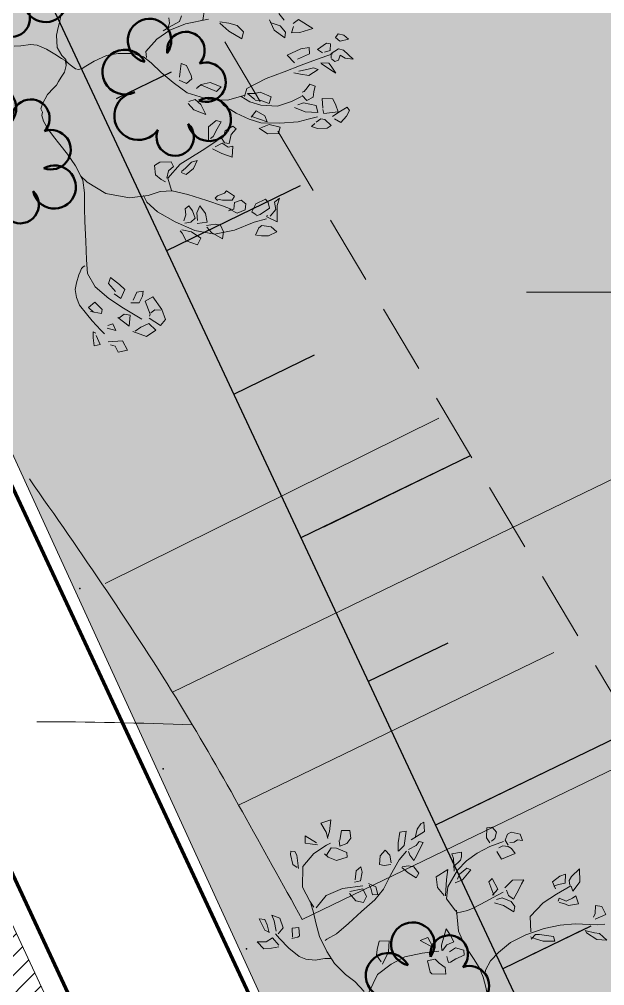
# Model space of a CAD drawing. Header units: millimetres. Extents: x 5637 to 6048, y 3385 to 3927.
# Drawn here: x 5860.21 to 5865.58, y 3579.88 to 3588.76 of the extents above; entities that cross this region are included whole.
import ezdxf

# ---------------------------------------------------------------- set-up
doc = ezdxf.new("R2010")
doc.units = ezdxf.units.MM
doc.linetypes.add('HIDDEN', pattern=[9.525, 6.35, -3.175])
doc.layers.add('Contour Lines', color=253, linetype='Continuous')
doc.layers.add('net', color=250, linetype='Continuous')
for name, color, linetype, lineweight in [('ground 1', 7, 'Continuous', 30), ('hatch', 253, 'Continuous', 13), ('project gr', 250, 'Continuous', 30), ('trees new', 7, 'Continuous', 20), ('wall', 7, 'Continuous', 80)]:
    doc.layers.add(name, color=color, linetype=linetype, lineweight=lineweight)
doc.layers.add('plants1', color=7, linetype='Continuous', true_color=0x89ee5d)
pattern_1 = [(45, (2816.3681, -1263.7476), (-0.265165043, 0.265165043), []), (135, (2816.3681, -1263.7476), (-0.79549513, 0.265165043), [0.9375, -0.5625])]

# ---------------------------------------------------------------- blocks, each defined once
blk = doc.blocks.new('net')
at = {"layer": 'ground 1', "color": 3, "lineweight": 15}
for p, q in [((0, 3), (0, -3)), ((0, 0), (-3, 0)), ((0, 0), (3, 0))]:
    blk.add_line(p, q, dxfattribs=at)
blk = doc.blocks.new('F1')
at = {"color": 92, "linetype": 'Continuous'}
for p, q in [((1.0816, 0.0562), (1.0771, 0.0451)), ((1.0966, 0.0606), (1.0816, 0.0562)), ((1.0899, 0.048), (1.0966, 0.0606)), ((1.0908, 0.0362), (1.0899, 0.048)), ((1.0771, 0.0451), (1.0736, 0.0333)), ((1.0758, 0.0326), (1.0908, 0.0362)), ((1.1134, 0.0339), (1.1003, 0.0372)), ((1.1016, 0.0366), (1.1071, 0.0411)), ((1.1071, 0.0411), (1.1274, 0.0409)), ((1.1228, 0.0333), (1.1134, 0.0339)), ((1.1274, 0.0409), (1.1228, 0.0333)), ((1.0923, 0.025), (1.0969, 0.0134)), ((1.1136, 0.021), (1.0976, 0.026)), ((1.1234, 0.02), (1.1136, 0.021)), ((1.1136, 0.0111), (1.1234, 0.02)), ((0.2958, -0.0077), (0.2984, 0.0018)), ((0.2984, 0.0018), (0.3104, -0.003)), ((1.0756, 0.009), (1.0733, -0.0005)), ((1.0901, 0.0012), (1.0771, 0.0072)), ((1.0861, -0.0088), (1.0901, 0.0012)), ((1.0969, 0.0134), (1.1136, 0.0111)), ((0.3118, -0.0088), (0.2958, -0.0077)), ((0.3104, -0.003), (0.3188, -0.0071)), ((0.3188, -0.0071), (0.3148, -0.0102)), ((1.0733, -0.0005), (1.0739, -0.0036)), ((1.0739, -0.0036), (1.0861, -0.0088)), ((0.2678, -0.0425), (0.2719, -0.0276)), ((0.2719, -0.0276), (0.2826, -0.0278)), ((0.2826, -0.0278), (0.2878, -0.0224)), ((0.2936, -0.0212), (0.2844, -0.0421)), ((0.3138, -0.0299), (0.3043, -0.0404)), ((0.3498, -0.0187), (0.3388, -0.0326)), ((0.3568, -0.0187), (0.3463, -0.0224)), ((0.3595, -0.0313), (0.3568, -0.0187)), ((0.2844, -0.0421), (0.2678, -0.0425)), ((0.3043, -0.0404), (0.3156, -0.0409)), ((0.3156, -0.0409), (0.3171, -0.0326)), ((0.3388, -0.0326), (0.344, -0.0365)), ((0.344, -0.0365), (0.3595, -0.0313)), ((1.0482, -0.0369), (1.0488, -0.0402)), ((0.3211, -0.0529), (0.3004, -0.0626)), ((0.321, -0.0645), (0.3191, -0.0539)), ((0.9423, -0.0601), (0.9618, -0.0856)), ((1.17, -0.052), (1.1898, -0.0597)), ((1.1796, -0.0467), (1.1721, -0.0508)), ((1.1956, -0.051), (1.1796, -0.0467)), ((1.1898, -0.0597), (1.1968, -0.0593)), ((1.2, -0.0541), (1.1956, -0.051)), ((1.1968, -0.0593), (1.2, -0.0541)), ((0.2904, -0.0636), (0.2731, -0.0792)), ((0.2903, -0.0781), (0.2891, -0.0672)), ((0.3004, -0.0626), (0.3151, -0.0721)), ((0.3151, -0.0721), (0.321, -0.0645)), ((0.357, -0.0651), (0.3455, -0.0711)), ((0.3455, -0.0711), (0.3551, -0.0835)), ((0.3758, -0.0649), (0.3596, -0.069)), ((0.3663, -0.0796), (0.3828, -0.0721)), ((0.3828, -0.0721), (0.3758, -0.0649)), ((0.2731, -0.0792), (0.2748, -0.0972)), ((0.2748, -0.0972), (0.2898, -0.0924)), ((0.2898, -0.0924), (0.2903, -0.0781)), ((0.3321, -0.0823), (0.326, -0.0939)), ((0.3425, -0.0984), (0.334, -0.0872)), ((0.3551, -0.0835), (0.3663, -0.0796)), ((0.9618, -0.0856), (0.9662, -0.1123)), ((1.189, -0.0963), (1.1961, -0.087)), ((1.211, -0.0856), (1.1926, -0.0963)), ((1.1961, -0.087), (1.2005, -0.08)), ((1.2005, -0.08), (1.211, -0.0856)), ((0.2968, -0.0966), (0.2781, -0.1073)), ((0.2781, -0.1073), (0.2829, -0.1187)), ((0.3021, -0.1009), (0.2993, -0.0986)), ((0.324, -0.1036), (0.3021, -0.1009)), ((0.3033, -0.1032), (0.3044, -0.1108)), ((0.3241, -0.1177), (0.324, -0.1036)), ((0.326, -0.0939), (0.3331, -0.1036)), ((0.3331, -0.1036), (0.3398, -0.1081)), ((0.3398, -0.1081), (0.3425, -0.0984)), ((0.9726, -0.1003), (0.9854, -0.1179)), ((0.9896, -0.0986), (0.9766, -0.0999)), ((0.9974, -0.1036), (0.9896, -0.0986)), ((1.0073, -0.1127), (0.9974, -0.1036)), ((1.0966, -0.1059), (1.0816, -0.1092)), ((1.1641, -0.1026), (1.1531, -0.1117)), ((1.1713, -0.0995), (1.1641, -0.1026)), ((1.1748, -0.1133), (1.168, -0.1013)), ((0.2829, -0.1187), (0.2996, -0.121)), ((0.2996, -0.121), (0.3241, -0.1177)), ((0.3044, -0.1108), (0.2998, -0.1183)), ((0.9662, -0.1123), (0.9666, -0.1371)), ((0.9854, -0.1179), (1.0008, -0.1268)), ((1.0008, -0.1268), (1.0073, -0.1127)), ((1.0816, -0.1092), (1.0738, -0.1191)), ((1.0738, -0.1191), (1.0799, -0.1274)), ((1.0936, -0.1278), (1.0993, -0.1079)), ((1.1093, -0.121), (1.1064, -0.1307)), ((1.1531, -0.1117), (1.1498, -0.1289)), ((1.1566, -0.132), (1.1706, -0.1206)), ((1.1706, -0.1206), (1.1748, -0.1133)), ((1.201, -0.1179), (1.1908, -0.1156)), ((1.192, -0.1158), (1.1996, -0.1231)), ((1.1996, -0.1231), (1.2145, -0.1338)), ((1.2173, -0.117), (1.201, -0.1179)), ((1.2145, -0.1338), (1.2173, -0.117)), ((0.9666, -0.1371), (0.959, -0.1645)), ((1.0748, -0.145), (1.0778, -0.1373)), ((1.0778, -0.1373), (1.0886, -0.1398)), ((1.0799, -0.1274), (1.0936, -0.1278)), ((1.1064, -0.1307), (1.1178, -0.1396)), ((1.1241, -0.1317), (1.1119, -0.1241)), ((1.1261, -0.1413), (1.1241, -0.1317)), ((1.1498, -0.1289), (1.1566, -0.132)), ((1.171, -0.1272), (1.1698, -0.1388)), ((1.1795, -0.1301), (1.171, -0.1272)), ((1.1918, -0.1411), (1.1793, -0.1311)), ((1.0868, -0.1479), (1.0748, -0.145)), ((1.0969, -0.1398), (1.0868, -0.1479)), ((1.0886, -0.1398), (1.0944, -0.1396)), ((1.1178, -0.1396), (1.1261, -0.1413)), ((1.1698, -0.1388), (1.1741, -0.1487)), ((1.1741, -0.1487), (1.1858, -0.1527)), ((1.1858, -0.1527), (1.1918, -0.1411)), ((0.9224, -0.1628), (0.9116, -0.1827)), ((0.9261, -0.162), (0.9224, -0.1628)), ((0.9439, -0.1661), (0.9261, -0.162)), ((0.9411, -0.1775), (0.9439, -0.1661)), ((0.959, -0.1645), (0.9493, -0.1893)), ((0.9116, -0.1827), (0.9216, -0.1862)), ((0.9216, -0.1862), (0.9322, -0.1812)), ((0.9322, -0.1812), (0.9406, -0.1783)), ((0.9574, -0.185), (0.9782, -0.1711)), ((0.9769, -0.1841), (0.9599, -0.1841)), ((0.9782, -0.1711), (0.9769, -0.1841)), ((1.1073, -0.1854), (1.1106, -0.1754)), ((1.1106, -0.1754), (1.1158, -0.1696)), ((1.1158, -0.1696), (1.1273, -0.1771)), ((1.1273, -0.1771), (1.1319, -0.1883)), ((0.9261, -0.1951), (0.9251, -0.198)), ((0.9251, -0.198), (0.9259, -0.2077)), ((0.9292, -0.1953), (0.9261, -0.1951)), ((0.9359, -0.1968), (0.9292, -0.1953)), ((0.9476, -0.1953), (0.9521, -0.2055)), ((0.9556, -0.1978), (0.9482, -0.1941)), ((0.9672, -0.2084), (0.9556, -0.1978)), ((1.0951, -0.1992), (1.0828, -0.2042)), ((1.0928, -0.209), (1.0956, -0.2001)), ((1.1211, -0.191), (1.1094, -0.187)), ((1.1319, -0.1883), (1.1211, -0.191)), ((0.3648, -0.2191), (0.3791, -0.2059)), ((0.3791, -0.2059), (0.3928, -0.2061)), ((0.3976, -0.2079), (0.3878, -0.2202)), ((0.3928, -0.2061), (0.3978, -0.205)), ((0.4843, -0.2162), (0.495, -0.2113)), ((0.495, -0.2113), (0.5087, -0.217)), ((0.9259, -0.2077), (0.9251, -0.2226)), ((0.9321, -0.2255), (0.9414, -0.2156)), ((0.9414, -0.2156), (0.9402, -0.2042)), ((0.9521, -0.2055), (0.9517, -0.2175)), ((0.9756, -0.2164), (0.9672, -0.2084)), ((1.0828, -0.2042), (1.0701, -0.2115)), ((1.0701, -0.2115), (1.0743, -0.2187)), ((1.0869, -0.2164), (1.0928, -0.209)), ((1.1203, -0.2063), (1.1243, -0.2183)), ((1.1326, -0.2121), (1.1206, -0.2057)), ((1.1464, -0.2224), (1.1326, -0.2121)), ((0.372, -0.2291), (0.3648, -0.2191)), ((0.3878, -0.2202), (0.372, -0.2291)), ((0.405, -0.217), (0.402, -0.2262)), ((0.402, -0.2262), (0.4045, -0.2353)), ((0.4158, -0.2249), (0.4093, -0.2175)), ((0.4253, -0.2282), (0.4158, -0.2249)), ((0.4263, -0.2357), (0.4253, -0.2282)), ((0.4778, -0.2202), (0.4843, -0.2162)), ((0.4912, -0.233), (0.482, -0.2253)), ((0.5098, -0.2268), (0.5017, -0.2429)), ((0.5087, -0.217), (0.5098, -0.2268)), ((0.9251, -0.2226), (0.9321, -0.2255)), ((0.9517, -0.2175), (0.9641, -0.2177)), ((0.9641, -0.2177), (0.9756, -0.2164)), ((1.0743, -0.2187), (1.0869, -0.2164)), ((1.1063, -0.2195), (1.0958, -0.2212)), ((1.0958, -0.2212), (1.1004, -0.2282)), ((1.1004, -0.2282), (1.1106, -0.2421)), ((1.1129, -0.2202), (1.1063, -0.2195)), ((1.1154, -0.2351), (1.1156, -0.222)), ((1.1243, -0.2183), (1.1431, -0.232)), ((1.1431, -0.232), (1.1464, -0.2224)), ((0.3831, -0.2456), (0.3721, -0.2483)), ((0.3811, -0.2591), (0.3855, -0.246)), ((0.3955, -0.2346), (0.3901, -0.2498)), ((0.4106, -0.2419), (0.3993, -0.2369)), ((0.4045, -0.2353), (0.4168, -0.2373)), ((0.4183, -0.251), (0.4106, -0.2419)), ((0.4168, -0.2373), (0.4263, -0.2357)), ((0.4935, -0.2431), (0.4912, -0.233)), ((0.5017, -0.2429), (0.4935, -0.2431)), ((0.884, -0.2388), (0.8881, -0.2413)), ((1.0176, -0.2388), (1.0335, -0.2498)), ((1.0241, -0.2382), (1.0401, -0.2346)), ((1.0401, -0.2346), (1.0561, -0.2407)), ((1.0561, -0.2407), (1.0583, -0.2626)), ((1.1106, -0.2421), (1.1146, -0.2477)), ((1.1146, -0.2477), (1.1189, -0.2429)), ((1.1189, -0.2429), (1.1154, -0.2351)), ((1.1271, -0.2326), (1.1294, -0.2576)), ((1.1381, -0.2489), (1.1273, -0.2396)), ((0.3721, -0.2483), (0.355, -0.2591)), ((0.355, -0.2591), (0.3643, -0.2655)), ((0.376, -0.2661), (0.3811, -0.2591)), ((0.3901, -0.2498), (0.4036, -0.2537)), ((0.4036, -0.2537), (0.4183, -0.251)), ((0.4796, -0.2493), (0.473, -0.2551)), ((0.473, -0.2551), (0.476, -0.2698)), ((0.4823, -0.2585), (0.4805, -0.2504)), ((0.4863, -0.2719), (0.4823, -0.2585)), ((1.0583, -0.2626), (1.0449, -0.2531)), ((1.1294, -0.2576), (1.1428, -0.2632)), ((1.1426, -0.2582), (1.1381, -0.2489)), ((1.1428, -0.2632), (1.1426, -0.2582)), ((0.3643, -0.2655), (0.376, -0.2661)), ((0.476, -0.2698), (0.4845, -0.281)), ((0.4845, -0.281), (0.4863, -0.2719)), ((1.0326, -0.2756), (1.0408, -0.2951)), ((1.0429, -0.2756), (1.0376, -0.269)), ((1.0463, -0.2905), (1.0429, -0.2756)), ((1.0514, -0.2701), (1.0696, -0.2785)), ((1.0621, -0.2876), (1.0576, -0.2727)), ((0.3918, -0.2905), (0.3806, -0.2986)), ((0.3888, -0.297), (0.3901, -0.2881)), ((0.4025, -0.3011), (0.4096, -0.2874)), ((0.4096, -0.2874), (0.4146, -0.2819)), ((0.413, -0.28), (0.418, -0.2787)), ((0.418, -0.2787), (0.4198, -0.2835)), ((0.4198, -0.2835), (0.4183, -0.2957)), ((1.0408, -0.2951), (1.0463, -0.2905)), ((1.0663, -0.2912), (1.0621, -0.2876)), ((1.0724, -0.2947), (1.0663, -0.2912)), ((1.0696, -0.2785), (1.0771, -0.2798)), ((1.0771, -0.2798), (1.0724, -0.2947)), ((0.3806, -0.2986), (0.3793, -0.3125)), ((0.3975, -0.3028), (0.3888, -0.297)), ((0.3958, -0.3137), (0.3975, -0.3028)), ((0.4063, -0.3075), (0.4025, -0.3011)), ((0.4203, -0.2999), (0.4063, -0.3075)), ((0.4183, -0.2957), (0.4203, -0.2999)), ((0.9767, -0.304), (0.9662, -0.3146)), ((1.0103, -0.3115), (0.9879, -0.3084)), ((0.9889, -0.3065), (0.9934, -0.3189)), ((0.3255, -0.3262), (0.3305, -0.3162)), ((0.3305, -0.3162), (0.3351, -0.3096)), ((0.336, -0.3086), (0.3436, -0.3183)), ((0.3436, -0.3183), (0.3448, -0.3245)), ((0.3616, -0.3303), (0.3626, -0.3235)), ((0.3641, -0.3243), (0.3715, -0.3206)), ((0.3715, -0.3206), (0.38, -0.3317)), ((0.3793, -0.3125), (0.3876, -0.3177)), ((0.3876, -0.3177), (0.3958, -0.3137)), ((0.4763, -0.3208), (0.4636, -0.3328)), ((0.4897, -0.3113), (0.4763, -0.3208)), ((0.4905, -0.3293), (0.4908, -0.3166)), ((0.5052, -0.3121), (0.5238, -0.322)), ((0.5067, -0.3212), (0.506, -0.3158)), ((0.5145, -0.3326), (0.5067, -0.3212)), ((0.5238, -0.322), (0.5273, -0.3373)), ((0.5587, -0.3133), (0.5433, -0.3274)), ((0.5718, -0.31), (0.5587, -0.3133)), ((0.561, -0.3272), (0.5722, -0.3231)), ((0.5722, -0.3231), (0.574, -0.3125)), ((0.6112, -0.3148), (0.6012, -0.3228)), ((0.6012, -0.3228), (0.6038, -0.3336)), ((0.6228, -0.3226), (0.6157, -0.3173)), ((0.6335, -0.3299), (0.6228, -0.3226)), ((0.9662, -0.3146), (0.9497, -0.3245)), ((0.9662, -0.3286), (0.9782, -0.3187)), ((0.9782, -0.3187), (0.9799, -0.3094)), ((0.9934, -0.3189), (1.0124, -0.3187)), ((1.0124, -0.3187), (1.0103, -0.3115)), ((0.3248, -0.3409), (0.3255, -0.3262)), ((0.336, -0.3363), (0.3248, -0.3409)), ((0.3448, -0.3245), (0.336, -0.3363)), ((0.3533, -0.338), (0.3388, -0.3489)), ((0.3556, -0.3394), (0.3533, -0.338)), ((0.364, -0.3479), (0.3616, -0.3303)), ((0.38, -0.3317), (0.3796, -0.3489)), ((0.4636, -0.3328), (0.4785, -0.3417)), ((0.4785, -0.3417), (0.4805, -0.3346)), ((0.4805, -0.3346), (0.4905, -0.3293)), ((0.4895, -0.3328), (0.485, -0.339)), ((0.485, -0.339), (0.4963, -0.3483)), ((0.5005, -0.332), (0.4895, -0.3328)), ((0.5058, -0.3423), (0.4982, -0.3353)), ((0.5213, -0.3433), (0.5145, -0.3326)), ((0.5273, -0.3373), (0.5213, -0.3433)), ((0.5433, -0.3274), (0.561, -0.3272)), ((0.5867, -0.333), (0.5892, -0.3425)), ((0.5877, -0.3425), (0.5888, -0.3365)), ((0.6038, -0.3336), (0.6095, -0.3351)), ((0.6095, -0.3351), (0.6268, -0.3361)), ((0.6268, -0.3361), (0.6335, -0.3299)), ((0.6932, -0.3286), (0.6939, -0.34)), ((0.6992, -0.3429), (0.6949, -0.3382)), ((0.8867, -0.3444), (0.8952, -0.3355)), ((0.8952, -0.3355), (0.9021, -0.3299)), ((0.8981, -0.3288), (0.9014, -0.3384)), ((0.9014, -0.3384), (0.8989, -0.3442)), ((0.9497, -0.3245), (0.9561, -0.3301)), ((0.9561, -0.3301), (0.9662, -0.3286)), ((0.9766, -0.3293), (0.9676, -0.3336)), ((0.9676, -0.3336), (0.9767, -0.3469)), ((0.9857, -0.3301), (0.9766, -0.3293)), ((0.9919, -0.3355), (0.9901, -0.3297)), ((0.9954, -0.346), (0.9919, -0.3355)), ((0.3388, -0.3489), (0.3435, -0.351)), ((0.3435, -0.351), (0.3618, -0.3607)), ((0.3571, -0.356), (0.3518, -0.3429)), ((0.373, -0.3502), (0.364, -0.3479)), ((0.3796, -0.3489), (0.373, -0.3502)), ((0.4963, -0.3483), (0.5007, -0.3595)), ((0.5067, -0.3566), (0.5058, -0.3423)), ((0.568, -0.3593), (0.5877, -0.3425)), ((0.5892, -0.3425), (0.5853, -0.3566)), ((0.6939, -0.34), (0.6942, -0.3587)), ((0.7075, -0.346), (0.6992, -0.3429)), ((0.8777, -0.3609), (0.8867, -0.3444)), ((0.8989, -0.3442), (0.8854, -0.3626)), ((0.9767, -0.3469), (0.9834, -0.356)), ((0.9876, -0.3622), (0.9954, -0.346)), ((1.0334, -0.346), (1.0313, -0.3694)), ((1.0473, -0.345), (1.0334, -0.346)), ((1.0508, -0.3578), (1.0514, -0.3506)), ((1.0651, -0.3417), (1.0746, -0.3404)), ((1.0673, -0.352), (1.0663, -0.3452)), ((1.0751, -0.3589), (1.0673, -0.352)), ((1.0746, -0.3404), (1.0883, -0.3487)), ((1.0883, -0.3487), (1.0853, -0.3564)), ((0.3686, -0.3593), (0.3571, -0.356)), ((0.3618, -0.3607), (0.3708, -0.3696)), ((0.3708, -0.3696), (0.3686, -0.3593)), ((0.5007, -0.3595), (0.5067, -0.3566)), ((0.571, -0.3694), (0.568, -0.3593)), ((0.5853, -0.3566), (0.571, -0.3694)), ((0.6942, -0.3587), (0.7009, -0.3653)), ((0.8854, -0.3626), (0.8777, -0.3609)), ((0.9834, -0.356), (0.9876, -0.3622)), ((1.0313, -0.3694), (1.0411, -0.3682)), ((1.0411, -0.3682), (1.0464, -0.3649)), ((1.0464, -0.3649), (1.0508, -0.3578)), ((1.0478, -0.3763), (1.0504, -0.3701)), ((1.0479, -0.3659), (1.0571, -0.3653)), ((1.0571, -0.3653), (1.0641, -0.3732)), ((1.0853, -0.3564), (1.0751, -0.3589)), ((1.0441, -0.3895), (1.0489, -0.3831)), ((1.0489, -0.3831), (1.0478, -0.3763)), ((1.0641, -0.3798), (1.0546, -0.391)), ((1.0641, -0.3732), (1.0641, -0.3798)), ((0.4701, -0.4001), (0.4625, -0.416)), ((0.4848, -0.3924), (0.4701, -0.4001)), ((0.4823, -0.4092), (0.4838, -0.3949)), ((0.5063, -0.3905), (0.4875, -0.4086)), ((0.4978, -0.4096), (0.5112, -0.4009)), ((0.5112, -0.4009), (0.5062, -0.3893)), ((0.9247, -0.4017), (0.9296, -0.3955)), ((0.9354, -0.3986), (0.9279, -0.405)), ((0.9321, -0.3951), (0.9354, -0.3986)), ((0.9514, -0.4003), (0.9636, -0.4013)), ((0.9552, -0.4081), (0.9564, -0.3999)), ((1.0546, -0.391), (1.0441, -0.3895)), ((0.4625, -0.416), (0.4705, -0.4231)), ((0.4705, -0.4231), (0.4823, -0.4092)), ((0.4875, -0.4086), (0.4978, -0.4096)), ((0.512, -0.4247), (0.5225, -0.4154)), ((0.5225, -0.4154), (0.5273, -0.4073)), ((0.5283, -0.4073), (0.542, -0.4015)), ((0.5368, -0.4119), (0.5348, -0.4202)), ((0.542, -0.4015), (0.5368, -0.4119)), ((0.6622, -0.4144), (0.6443, -0.4214)), ((0.6557, -0.427), (0.6639, -0.415)), ((0.8492, -0.4216), (0.8666, -0.4119)), ((0.8691, -0.4129), (0.8604, -0.4235)), ((0.8666, -0.4119), (0.8711, -0.4123)), ((0.9131, -0.422), (0.9184, -0.4067)), ((0.9184, -0.4067), (0.9247, -0.4017)), ((0.9261, -0.4063), (0.9254, -0.4177)), ((0.9279, -0.405), (0.9261, -0.4063)), ((0.9522, -0.4185), (0.9552, -0.4081)), ((0.9636, -0.4013), (0.9662, -0.4162)), ((0.9662, -0.4162), (0.9647, -0.4253)), ((0.5202, -0.4328), (0.512, -0.4247)), ((0.5348, -0.4202), (0.5202, -0.4328)), ((0.6443, -0.4214), (0.6235, -0.434)), ((0.646, -0.4371), (0.6557, -0.427)), ((0.8407, -0.4353), (0.8492, -0.4216)), ((0.8559, -0.4299), (0.8407, -0.4353)), ((0.8604, -0.4235), (0.8559, -0.4299)), ((0.9264, -0.4243), (0.9131, -0.422)), ((0.9254, -0.4177), (0.9264, -0.4243)), ((0.9354, -0.4235), (0.9422, -0.4384)), ((0.9437, -0.4247), (0.9354, -0.4235)), ((0.9532, -0.4262), (0.9461, -0.4233)), ((0.9647, -0.4253), (0.9522, -0.4185)), ((0.9572, -0.4322), (0.9532, -0.4262)), ((0.6235, -0.434), (0.6322, -0.4415)), ((0.6322, -0.4415), (0.646, -0.4371)), ((0.8791, -0.434), (0.8777, -0.4529)), ((0.8872, -0.4382), (0.8831, -0.4332)), ((0.8982, -0.4446), (0.8872, -0.4382)), ((0.8922, -0.4529), (0.8982, -0.4446)), ((0.9422, -0.4384), (0.9436, -0.4402)), ((0.9436, -0.4402), (0.9617, -0.4493)), ((0.9617, -0.4493), (0.9572, -0.4322)), ((0.4878, -0.4576), (0.4738, -0.4698)), ((0.8777, -0.4529), (0.8922, -0.4529)), ((0.4408, -0.4748), (0.4341, -0.4887)), ((0.448, -0.4678), (0.4408, -0.4748)), ((0.4501, -0.4748), (0.448, -0.4678)), ((0.4525, -0.4866), (0.4508, -0.4777)), ((0.4738, -0.4698), (0.4636, -0.487)), ((0.4745, -0.4895), (0.4875, -0.474)), ((0.4875, -0.474), (0.4887, -0.4645)), ((0.499, -0.4771), (0.4885, -0.4804)), ((0.4341, -0.4887), (0.435, -0.4963)), ((0.435, -0.4963), (0.4485, -0.492)), ((0.4485, -0.492), (0.4525, -0.4866)), ((0.4636, -0.487), (0.4745, -0.4895)), ((0.4885, -0.4804), (0.4888, -0.4918)), ((0.4888, -0.4918), (0.4955, -0.4966)), ((0.5035, -0.4831), (0.5038, -0.48)), ((0.5062, -0.4899), (0.5035, -0.4831)), ((0.5093, -0.4968), (0.5062, -0.4899)), ((0.5302, -0.4908), (0.5225, -0.5019)), ((0.537, -0.4825), (0.5302, -0.4908)), ((0.5325, -0.5032), (0.5358, -0.4905)), ((0.5508, -0.4905), (0.5673, -0.4858)), ((0.5673, -0.4858), (0.5663, -0.51)), ((0.6123, -0.486), (0.5932, -0.4955)), ((0.6302, -0.4872), (0.6123, -0.486)), ((0.6137, -0.4976), (0.6258, -0.486)), ((0.4421, -0.5059), (0.4323, -0.5119)), ((0.4486, -0.517), (0.4468, -0.505)), ((0.4576, -0.4945), (0.4496, -0.5162)), ((0.464, -0.4963), (0.4576, -0.4945)), ((0.4798, -0.5036), (0.466, -0.4974)), ((0.4718, -0.5183), (0.4798, -0.5036)), ((0.4955, -0.4966), (0.5027, -0.503)), ((0.5027, -0.503), (0.5093, -0.4968)), ((0.5225, -0.5019), (0.5243, -0.5191)), ((0.53, -0.5137), (0.5325, -0.5032)), ((0.5528, -0.5185), (0.5537, -0.4978)), ((0.5898, -0.5204), (0.5957, -0.5088)), ((0.5932, -0.4955), (0.6007, -0.5007)), ((0.5957, -0.5088), (0.6028, -0.5162)), ((0.6007, -0.5007), (0.6137, -0.4976)), ((0.6188, -0.5075), (0.6323, -0.505)), ((0.4323, -0.5119), (0.4371, -0.5249)), ((0.4493, -0.5326), (0.4486, -0.517)), ((0.4496, -0.5162), (0.4606, -0.5179)), ((0.4606, -0.5179), (0.4718, -0.5183)), ((0.5243, -0.5191), (0.53, -0.5137)), ((0.5617, -0.5226), (0.5528, -0.5185)), ((0.5663, -0.51), (0.5617, -0.5226)), ((0.5857, -0.5421), (0.5898, -0.5204)), ((0.6077, -0.5177), (0.6093, -0.5284)), ((0.4371, -0.5249), (0.443, -0.5336)), ((0.443, -0.5336), (0.4493, -0.5326)), ((0.5145, -0.5365), (0.5058, -0.5417)), ((0.53, -0.528), (0.5145, -0.5365)), ((0.5192, -0.5402), (0.525, -0.5388)), ((0.525, -0.5388), (0.5313, -0.528)), ((0.5527, -0.5332), (0.5443, -0.5373)), ((0.5552, -0.5502), (0.5527, -0.5332)), ((0.6093, -0.5284), (0.5857, -0.5421)), ((0.5058, -0.5417), (0.5192, -0.5402)), ((0.5232, -0.5489), (0.5222, -0.5549)), ((0.5222, -0.5549), (0.5283, -0.5609)), ((0.5292, -0.546), (0.5232, -0.5489)), ((0.5372, -0.5493), (0.5307, -0.546)), ((0.5383, -0.5632), (0.5372, -0.5493)), ((0.544, -0.5409), (0.5423, -0.5502)), ((0.5423, -0.5502), (0.5512, -0.5556)), ((0.5512, -0.5556), (0.5552, -0.5502)), ((0.5202, -0.5659), (0.5127, -0.5765)), ((0.5127, -0.5765), (0.5327, -0.5696)), ((0.5283, -0.5609), (0.5202, -0.5659)), ((0.5327, -0.5696), (0.5383, -0.5632)), ((0.5565, -0.5672), (0.5478, -0.5709)), ((0.56, -0.5738), (0.5565, -0.5672)), ((0.5477, -0.5711), (0.5447, -0.5845)), ((0.5447, -0.5845), (0.5538, -0.5808)), ((0.5538, -0.5808), (0.56, -0.5738))]:
    blk.add_line(p, q, dxfattribs=at)
at = {"color": 33, "linetype": 'Continuous'}
for p, q in [((1.0488, -0.0402), (1.0492, -0.0574)), ((1.0492, -0.0574), (1.0552, -0.0821)), ((1.0552, -0.0821), (1.0626, -0.1094)), ((0.5487, -0.1046), (0.5351, -0.1092)), ((0.5351, -0.1092), (0.5053, -0.1274)), ((1.0626, -0.1094), (1.0691, -0.1369)), ((0.5053, -0.1274), (0.4816, -0.1576)), ((1.0691, -0.1369), (1.0781, -0.157)), ((0.4816, -0.1576), (0.4712, -0.1858)), ((1.0781, -0.157), (1.0924, -0.1773)), ((0.4628, -0.179), (0.4413, -0.1868)), ((0.4746, -0.1794), (0.4628, -0.179)), ((1.0924, -0.1773), (1.1079, -0.2011)), ((0.4413, -0.1868), (0.4141, -0.2046)), ((0.4712, -0.1858), (0.468, -0.2055)), ((0.4141, -0.2046), (0.3874, -0.2262)), ((0.468, -0.2055), (0.4599, -0.2231)), ((1.1079, -0.2011), (1.1147, -0.2175)), ((0.3874, -0.2262), (0.3673, -0.251)), ((0.4599, -0.2231), (0.4435, -0.2427)), ((0.4435, -0.2427), (0.421, -0.2651)), ((0.8881, -0.2413), (0.8977, -0.2556)), ((0.9933, -0.2431), (1.0176, -0.2388)), ((1.0449, -0.2531), (1.0229, -0.2398)), ((0.3673, -0.251), (0.3585, -0.2825)), ((0.8977, -0.2556), (0.9033, -0.2729)), ((1.0335, -0.2498), (1.05, -0.2758)), ((0.421, -0.2651), (0.4017, -0.2833)), ((0.9033, -0.2729), (0.9084, -0.2974)), ((1.0339, -0.2632), (1.0326, -0.2756)), ((1.05, -0.2758), (1.0568, -0.2951)), ((0.3585, -0.2825), (0.3551, -0.3162)), ((0.4017, -0.2833), (0.3904, -0.293)), ((0.6677, -0.2852), (0.6765, -0.2887)), ((0.6765, -0.2887), (0.6858, -0.3133)), ((0.9084, -0.2974), (0.9082, -0.3249)), ((1.0568, -0.2951), (1.0596, -0.3158)), ((0.3551, -0.3162), (0.3508, -0.3357)), ((0.6858, -0.3133), (0.689, -0.3382)), ((1.0596, -0.3158), (1.0594, -0.339)), ((0.689, -0.3382), (0.6866, -0.3653)), ((0.9082, -0.3249), (0.9039, -0.3551)), ((1.0594, -0.339), (1.0568, -0.362)), ((0.5427, -0.3595), (0.5224, -0.3711)), ((0.5536, -0.357), (0.5427, -0.3595)), ((0.6866, -0.3653), (0.6761, -0.4013)), ((0.9039, -0.3551), (0.8963, -0.3804)), ((0.5047, -0.3852), (0.4909, -0.3986)), ((0.5224, -0.3711), (0.5047, -0.3852)), ((0.8963, -0.3804), (0.8871, -0.4026)), ((0.4909, -0.3986), (0.4762, -0.4253)), ((0.5403, -0.3953), (0.5499, -0.4046)), ((0.5499, -0.4046), (0.5499, -0.439)), ((0.8871, -0.4026), (0.8698, -0.4332)), ((0.4762, -0.4253), (0.465, -0.4522)), ((0.5499, -0.439), (0.5459, -0.4696)), ((0.8698, -0.4332), (0.8648, -0.4444)), ((0.465, -0.4522), (0.4609, -0.4684)), ((0.4609, -0.4684), (0.4573, -0.4833)), ((0.5459, -0.4696), (0.5425, -0.4984)), ((0.5425, -0.4984), (0.5395, -0.5243)), ((0.5395, -0.5243), (0.5355, -0.5508))]:
    blk.add_line(p, q, dxfattribs=at)
for points in [[(1.0186, -0.0315), (1.0229, -0.0228), (1.0275, -0.0081), (1.0361, 0.0047), (1.0446, 0.0121), (1.0641, 0.0206), (1.0851, 0.0266), (1.0944, 0.0287)], [(0.4182, -0.0442), (0.4184, -0.0411), (0.4171, -0.0375), (0.4135, -0.0334), (0.4103, -0.0293), (0.4007, -0.0199), (0.3918, -0.0131), (0.38, -0.0092), (0.3669, -0.0079), (0.3492, -0.011), (0.335, -0.0142), (0.3157, -0.0193), (0.3079, -0.022)], [(0.7235, -0.1682), (0.7217, -0.1676), (0.7155, -0.1655), (0.7075, -0.1587), (0.7026, -0.1502), (0.6988, -0.1429), (0.695, -0.1375), (0.6928, -0.1311), (0.6884, -0.1179), (0.6791, -0.104), (0.6731, -0.098), (0.6671, -0.0978), (0.6626, -0.0945), (0.6536, -0.0926), (0.6395, -0.0928), (0.6243, -0.0953), (0.6086, -0.0988), (0.5895, -0.1021), (0.5668, -0.105), (0.5411, -0.1046), (0.522, -0.0978), (0.5003, -0.0866), (0.4808, -0.0771), (0.4525, -0.0638), (0.4254, -0.0512), (0.4057, -0.0427), (0.381, -0.0431), (0.3543, -0.0541), (0.3298, -0.0678), (0.3008, -0.0858)], [(0.7235, -0.1682), (0.7289, -0.1645), (0.7402, -0.1582), (0.7531, -0.15), (0.7655, -0.1398), (0.7713, -0.1309), (0.777, -0.1164), (0.7812, -0.1065)], [(0.9473, -0.0541), (0.9682, -0.0485), (0.9851, -0.0402), (1.0088, -0.0328), (1.0315, -0.0309), (1.058, -0.0315), (1.0779, -0.0361), (1.0988, -0.0413), (1.1105, -0.0433)], [(1.1036, -0.0454), (1.1153, -0.0442), (1.1406, -0.044), (1.1695, -0.0597), (1.1798, -0.0848), (1.182, -0.109), (1.182, -0.1162)], [(1.1012, -0.0481), (1.1111, -0.0715), (1.1091, -0.0995), (1.098, -0.1301)], [(0.7155, -0.1655), (0.7217, -0.1692), (0.7167, -0.1703), (0.7111, -0.1727), (0.704, -0.1765), (0.7008, -0.18), (0.6998, -0.1862), (0.7, -0.1932), (0.7012, -0.2088), (0.7, -0.2299), (0.694, -0.2481), (0.6831, -0.269), (0.6707, -0.2816), (0.6566, -0.2879), (0.6355, -0.2951), (0.6126, -0.3048), (0.5877, -0.3166), (0.5622, -0.3427), (0.5477, -0.3684), (0.5415, -0.397)], [(0.7217, -0.1692), (0.7245, -0.1698), (0.7328, -0.1667), (0.7476, -0.1665), (0.7657, -0.1744), (0.775, -0.1825), (0.7812, -0.1879), (0.794, -0.1984), (0.8113, -0.2096), (0.8266, -0.2173), (0.8483, -0.2251), (0.8636, -0.2297), (0.88, -0.233), (0.8967, -0.2344), (0.9134, -0.2332), (0.9379, -0.2305), (0.9632, -0.2324), (0.9943, -0.2446)], [(0.4611, -0.2226), (0.4814, -0.2262), (0.4917, -0.2541), (0.4951, -0.2953), (0.4977, -0.3233)], [(0.9903, -0.2421), (0.9859, -0.2601), (0.9851, -0.2698), (0.9847, -0.2937), (0.9853, -0.305), (0.9853, -0.3243)], [(0.909, -0.334), (0.9311, -0.3444), (0.9407, -0.3725), (0.9429, -0.398), (0.9441, -0.4245)], [(0.5429, -0.3903), (0.5288, -0.399), (0.5156, -0.4119), (0.5023, -0.4346), (0.4981, -0.458), (0.4981, -0.4758)], [(0.6791, -0.3924), (0.693, -0.4028), (0.7137, -0.4371), (0.7322, -0.4787)]]:
    blk.add_lwpolyline(points, dxfattribs=at)
blk = doc.blocks.new('651')
at = {"layer": 'trees new', "color": 191, "lineweight": 50, "true_color": 0xb366ff}
for centre, radius, start, end in [((2838.8987, 5108.8841, 4146.8315), 0.063, 15.4185, 246.5773), ((2839.024, 5108.8869, 4146.8315), 0.066, 307.6094, 167.7322), ((2839.1364, 5108.8312, 4146.8315), 0.0723, 249.9235, 177.3258), ((2838.8066, 5108.7979, 4146.8315), 0.0728, 22.9437, 315.792), ((2838.8535, 5108.6724, 4146.8315), 0.075, 85.9567, 354.9094), ((2839.1272, 5108.7028, 4146.8315), 0.0625, 215.6462, 104.4063), ((2839.0024, 5108.6347, 4146.8315), 0.0805, 157.3541, 23.1592)]:
    blk.add_arc(centre, radius, start, end, dxfattribs=at)

msp = doc.modelspace()

# ---------------------------------------------------------------- hatches: boundary and pattern name
at = {"layer": 'hatch', "true_color": 0xfacfb6}
h = msp.add_hatch(dxfattribs=at)
h.set_pattern_fill('ANSI37', color=254, scale=5, style=0)
h.set_pattern_definition([(45, (2816.3681, -1263.7476), (-0.44194174, 0.44194174), []), (135, (2816.3681, -1263.7476), (-0.44194174, -0.44194174), [])])
edge = h.paths.add_edge_path()
edge.add_line((5878.8295, 3678.6712), (5875.8027, 3683.3214))
edge.add_line((5875.8027, 3683.3214), (5872.5155, 3685.988))
edge.add_line((5872.5155, 3685.988), (5856.7843, 3692.7264))
edge.add_line((5856.7843, 3692.7264), (5853.8989, 3685.8212))
edge.add_line((5853.8989, 3685.8212), (5870.7494, 3641.3409))
edge.add_line((5870.7494, 3641.3409), (5871.5542, 3641.7093))
edge.add_line((5871.5542, 3641.7093), (5872.192, 3640.5754))
edge.add_line((5872.192, 3640.5754), (5875.6393, 3632.8009))
edge.add_line((5875.6393, 3632.8009), (5874.822, 3632.4268))
edge.add_line((5874.822, 3632.4268), (5874.9469, 3632.154))
edge.add_line((5874.9469, 3632.154), (5869.9939, 3629.8869))
edge.add_line((5869.9939, 3629.8869), (5880.5117, 3607.1852))
edge.add_line((5880.5117, 3607.1852), (5890.723, 3611.96))
edge.add_line((5890.723, 3611.96), (5892.6631, 3611.3532))
edge.add_line((5892.6631, 3611.3532), (5903.0296, 3607.8385))
edge.add_line((5903.0296, 3607.8385), (5904.5208, 3604.7023))
edge.add_line((5904.5208, 3604.7023), (5908.0777, 3597.4175))
edge.add_line((5908.0777, 3597.4175), (5909.0348, 3595.2746))
edge.add_line((5909.0348, 3595.2746), (5900.4428, 3591.0189))
edge.add_line((5900.4428, 3591.0189), (5903.8821, 3583.6446))
edge.add_line((5903.8821, 3583.6446), (5910.2738, 3586.625))
edge.add_line((5910.2738, 3586.625), (5909.6971, 3591.4839))
edge.add_line((5909.6971, 3591.4839), (5920.3182, 3596.6804))
edge.add_line((5920.3182, 3596.6804), (5924.1395, 3594.6742))
edge.add_line((5924.1395, 3594.6742), (5930.8227, 3597.7949))
edge.add_line((5930.8227, 3597.7949), (5929.9819, 3599.6868))
edge.add_line((5929.9819, 3599.6868), (5928.8103, 3600.0567))
edge.add_line((5928.8103, 3600.0567), (5928.9447, 3600.4702))
edge.add_line((5928.9447, 3600.4702), (5924.2763, 3602.176))
edge.add_line((5924.2763, 3602.176), (5920.3925, 3610.8241))
edge.add_line((5920.3925, 3610.8241), (5918.6093, 3609.8848))
edge.add_line((5918.6093, 3609.8848), (5913.336, 3620.9535))
edge.add_line((5913.336, 3620.9535), (5915.3892, 3621.9361))
edge.add_line((5915.3892, 3621.9361), (5915.0404, 3622.6715))
edge.add_line((5915.0404, 3622.6715), (5889.6565, 3677.1082))
edge.add_arc((5887.9792, 3680.6191), 3.891, 203.55273, 295.53502, ccw=False)
edge.add_line((5884.4124, 3679.0643), (5883.6815, 3680.7626))
edge.add_arc((5868.4219, 3709.4901), 32.5288, 288.65986, 297.97649, ccw=False)
at = {"layer": 'hatch'}
h = msp.add_hatch(dxfattribs=at)
h.set_pattern_fill('ANSI31', color=256, scale=8, style=0)
h.set_pattern_definition([(45, (2816.3681, -1263.7476), (-0.70710678, 0.70710678), [])])
edge = h.paths.add_edge_path()
edge.add_arc((5796.8019, 3658.9007), 4.8122, 23.97586, 83.97586, ccw=False)
edge.add_line((5801.1989, 3660.8562), (5827.195, 3605.149))
edge.add_arc((5822.4955, 3602.9559), 5.1861, -3.82348, 25.01643, ccw=False)
edge.add_line((5827.67, 3602.61), (5827.229, 3592.865))
edge.add_arc((5831.6373, 3591.7187), 4.5549, 165.42381, 214.42283)
edge.add_line((5827.8801, 3589.1438), (5842.1987, 3558.5311))
edge.add_arc((6057.3742, 3663.9285), 239.602, 206.096573, 206.967843)
edge.add_line((5843.8263, 3555.2713), (5845.5235, 3552.8595))
edge.add_line((5845.5235, 3552.8595), (5849.5724, 3547.7551))
edge.add_line((5849.5724, 3547.7551), (5850.6919, 3546.4841))
edge.add_line((5850.6919, 3546.4841), (5851.201, 3546.0602))
edge.add_line((5851.201, 3546.0602), (5852.5843, 3545.2828))
edge.add_line((5852.5843, 3545.2828), (5866.6042, 3540.0022))
edge.add_line((5866.6042, 3540.0022), (5867.4324, 3539.5689))
edge.add_line((5867.4324, 3539.5689), (5868.9186, 3538.1098))
edge.add_line((5868.9186, 3538.1098), (5866.3675, 3543.9441))
edge.add_line((5866.3675, 3543.9441), (5855.3067, 3547.8735))
edge.add_arc((5857.9518, 3555.3192), 7.9015, 220.23528, 250.44203, ccw=False)
edge.add_line((5851.9198, 3550.2154), (5847.948, 3555.0698))
edge.add_arc((5897.4021, 3591.6081), 61.4879, 213.296728, 216.458127, ccw=False)
edge.add_line((5846.0082, 3557.8527), (5835.7707, 3581.1548))
edge.add_line((5835.7707, 3581.1548), (5831.1457, 3589.7964))
edge.add_arc((5844.0492, 3593.7464), 13.4946, 179.28798, 197.02021, ccw=False)
edge.add_line((5830.5557, 3593.9141), (5830.9896, 3603.0637))
edge.add_arc((5824.4283, 3603.3749), 6.5687, 357.28469, 381.22262)
edge.add_line((5830.5515, 3605.7527), (5806.254, 3657.8409))
edge.add_arc((5810.8824, 3659.9999), 5.1072, 111.65044, 205.00751, ccw=False)
edge.add_line((5808.9982, 3664.7467), (5797.3069, 3663.6863))
at = {"layer": 'hatch', "true_color": 0xcd8532}
h = msp.add_hatch(dxfattribs=at)
h.set_pattern_fill('ANSI31', color=23, style=0)
h.set_pattern_definition([(45, (2816.36809, -1263.74761), (-0.0883883476, 0.0883883476), [])])
h.paths.add_polyline_path([(5833.2888, 3593.5985), (5849.8124, 3558.1636), (5866.8291, 3566.0986), (5850.3604, 3601.416), (5841.1697, 3597.1196), (5841.1072, 3597.2537)])
at = {"layer": 'plants1'}
h = msp.add_hatch(dxfattribs=at)
h.set_pattern_fill('ANSI38', color=256, scale=3, style=0)
h.set_pattern_definition(pattern_1)
edge = h.paths.add_edge_path()
edge.add_line((5867.34, 3539.4016), (5867.9205, 3539.0129))
edge.add_line((5867.9205, 3539.0129), (5868.3076, 3538.6455))
edge.add_line((5868.3076, 3538.6455), (5868.7519, 3538.1479))
edge.add_line((5868.7519, 3538.1479), (5869.0415, 3537.7423))
edge.add_line((5869.0415, 3537.7423), (5873.6365, 3527.954))
edge.add_line((5873.6365, 3527.954), (5903.83, 3542.0081))
edge.add_line((5903.83, 3542.0081), (5918.2915, 3541.2623))
edge.add_line((5918.2915, 3541.2623), (5941.162, 3551.495))
edge.add_line((5941.162, 3551.495), (5950.4831, 3563.8524))
edge.add_line((5950.4831, 3563.8524), (5964.2748, 3570.2305))
edge.add_line((5964.2748, 3570.2305), (5965.7412, 3570.8701))
edge.add_arc((5969.4272, 3564.866), 7.0453, 27.80089, 121.54638, ccw=False)
edge.add_arc((5969.675, 3565.2046), 6.6708, -45.77841, 26.22115, ccw=False)
edge.add_line((5974.3274, 3560.424), (5968.6933, 3565.0527))
edge.add_line((5968.6933, 3565.0527), (5960.2948, 3566.7358))
edge.add_line((5960.2948, 3566.7358), (5952.8625, 3563.4091))
edge.add_line((5952.8625, 3563.4091), (5951.1759, 3562.582))
edge.add_line((5951.1759, 3562.582), (5941.9997, 3550.4447))
edge.add_line((5941.9997, 3550.4447), (5918.5346, 3539.9421))
edge.add_line((5918.5346, 3539.9421), (5904.7077, 3540.6969))
edge.add_line((5904.7077, 3540.6969), (5873.0148, 3526.2825))
edge.add_line((5873.0148, 3526.2825), (5867.4745, 3538.1143))
edge.add_line((5867.4745, 3538.1143), (5850.7568, 3543.6974))
edge.add_line((5850.7568, 3543.6974), (5843.6617, 3553.6137))
edge.add_arc((5860.0915, 3565.3693), 20.2023, 201.39527, 215.58393, ccw=False)
edge.add_line((5841.2815, 3557.9995), (5825.6335, 3591.3345))
edge.add_line((5825.6335, 3591.3345), (5826.2431, 3603.8279))
edge.add_line((5826.2431, 3603.8279), (5807.9322, 3643.2125))
edge.add_line((5807.9322, 3643.2125), (5807.5443, 3643.0187))
edge.add_line((5807.5443, 3643.0187), (5797.9834, 3663.1782))
edge.add_line((5797.9834, 3663.1782), (5798.2207, 3663.2308))
edge.add_line((5798.2207, 3663.2308), (5798.4305, 3663.244))
edge.add_arc((5796.4713, 3658.6814), 4.9654, 43.28191, 66.76041, ccw=False)
edge.add_arc((5798.4192, 3659.9306), 2.7244, 20.33157, 52.27835, ccw=False)
edge.add_line((5800.9739, 3660.8773), (5827.0198, 3605.0634))
edge.add_arc((5822.5809, 3602.992), 4.8985, -5.63847, 25.01647, ccw=False)
edge.add_line((5827.4557, 3602.5107), (5827.0268, 3592.3414))
edge.add_arc((5831.4421, 3591.7535), 4.4542, 172.41517, 196.75755)
edge.add_line((5827.177, 3590.4692), (5842.181, 3557.9258))
edge.add_line((5842.181, 3557.9258), (5843.9318, 3555.5876))
edge.add_line((5843.9318, 3555.5876), (5844.4583, 3554.7327))
edge.add_line((5844.4583, 3554.7327), (5845.5115, 3553.1462))
edge.add_line((5845.5115, 3553.1462), (5846.2267, 3552.1473))
edge.add_line((5846.2267, 3552.1473), (5850.021, 3546.9752))
edge.add_arc((5853.5932, 3549.5959), 4.4304, 216.26476, 225.9659)
edge.add_arc((5856.0056, 3552.091), 7.901, 225.9659, 233.19828)
edge.add_arc((5852.8654, 3547.8936), 2.659, 233.19828, 246.10248)
edge.add_arc((5864.5482, 3574.2605), 31.4981, 246.10248, 247.39463)
edge.add_line((5852.4409, 3545.1822), (5866.9187, 3539.6234))
edge.add_line((5866.9187, 3539.6234), (5867.34, 3539.4016))
h = msp.add_hatch(dxfattribs=at)
h.set_pattern_fill('ANSI38', color=256, scale=3, style=0)
h.set_pattern_definition(pattern_1)
edge = h.paths.add_edge_path()
edge.add_line((5725.3638, 3655.929), (5797.2855, 3662.6908))
edge.add_line((5797.2855, 3662.6908), (5824.8068, 3603.2379))
edge.add_line((5824.8068, 3603.2379), (5824.2281, 3590.8801))
edge.add_line((5824.2281, 3590.8801), (5841.2298, 3554.4382))
edge.add_line((5841.2298, 3554.4382), (5849.6016, 3542.4688))
edge.add_line((5849.6016, 3542.4688), (5866.5608, 3537.0675))
edge.add_line((5866.5608, 3537.0675), (5872.4411, 3524.3818))
edge.add_line((5872.4411, 3524.3818), (5904.7068, 3539.0946))
edge.add_line((5904.7068, 3539.0946), (5918.1881, 3538.4642))
edge.add_line((5918.1881, 3538.4642), (5942.734, 3549.5127))
edge.add_line((5942.734, 3549.5127), (5952.3037, 3561.8596))
edge.add_line((5952.3037, 3561.8596), (5960.5734, 3565.6103))
edge.add_line((5960.5734, 3565.6103), (5967.9295, 3564.0349))
edge.add_line((5967.9295, 3564.0349), (5968.8219, 3563.4701))
edge.add_line((5968.8219, 3563.4701), (5964.5405, 3561.4618))
edge.add_line((5964.5405, 3561.4618), (5955.8447, 3557.4705))
edge.add_line((5955.8447, 3557.4705), (5946.3585, 3544.9477))
edge.add_line((5946.3585, 3544.9477), (5919.8451, 3533.0747))
edge.add_line((5919.8451, 3533.0747), (5906.0983, 3533.7568))
edge.add_line((5906.0983, 3533.7568), (5874.5935, 3519.4365))
edge.add_arc((5872.3722, 3524.3235), 5.3681, 204.02769, 294.44386, ccw=False)
edge.add_line((5867.4692, 3522.1377), (5862.4626, 3532.3299))
edge.add_line((5862.4626, 3532.3299), (5846.4433, 3537.9825))
edge.add_line((5846.4433, 3537.9825), (5836.4729, 3552.3417))
edge.add_line((5836.4729, 3552.3417), (5835.0144, 3554.6442))
edge.add_line((5835.0144, 3554.6442), (5818.8669, 3589.8413))
edge.add_line((5818.8669, 3589.8413), (5819.5207, 3602.2738))
edge.add_line((5819.5207, 3602.2738), (5801.5531, 3640.6043))
edge.add_line((5801.5531, 3640.6043), (5788.2949, 3640.1867))
edge.add_line((5788.2949, 3640.1867), (5786.9118, 3635.3352))
edge.add_line((5786.9118, 3635.3352), (5741.7205, 3631.4368))
edge.add_line((5741.7205, 3631.4368), (5726.6478, 3641.0072))
edge.add_line((5726.6478, 3641.0072), (5725.3638, 3655.929))
at = {"layer": 'plants1', "lineweight": 9, "true_color": 0x87ea5d}
h = msp.add_hatch(dxfattribs=at)
h.set_pattern_fill('GRASS', color=83, style=0)
h.set_pattern_definition([(90, (2816.3681, -1263.7476), (-0.70710678, 0.70710678), [0.1875, -1.22671356]), (45, (2816.3681, -1263.7476), (-0.70710678, 0.70710678), [0.1875, -0.8125]), (135, (2816.3681, -1263.7476), (-0.70710678, -0.70710678), [0.1875, -0.8125])])
edge = h.paths.add_edge_path()
edge.add_line((5983.5431, 3551.4458), (5969.6406, 3562.8382))
edge.add_line((5969.6406, 3562.8382), (5966.4923, 3561.7686))
edge.add_line((5966.4923, 3561.7686), (5955.921, 3557.2999))
edge.add_line((5955.921, 3557.2999), (5946.2387, 3544.6394))
edge.add_line((5946.2387, 3544.6394), (5920.2172, 3532.9936))
edge.add_line((5920.2172, 3532.9936), (5906.1222, 3533.8061))
edge.add_line((5906.1222, 3533.8061), (5874.3032, 3518.9058))
edge.add_arc((5872.286, 3523.5882), 5.0984, 205.90573, 293.3056, ccw=False)
edge.add_line((5867.6999, 3521.3608), (5862.6323, 3531.7944))
edge.add_line((5862.6323, 3531.7944), (5846.3008, 3537.8459))
edge.add_line((5846.3008, 3537.8459), (5835.7049, 3553.1895))
edge.add_line((5835.7049, 3553.1895), (5829.8695, 3565.4644))
edge.add_line((5829.8695, 3565.4644), (5818.9518, 3589.7878))
edge.add_line((5818.9518, 3589.7878), (5819.1053, 3602.0627))
edge.add_line((5819.1053, 3602.0627), (5812.5021, 3616.946))
edge.add_line((5812.5021, 3616.946), (5783.2143, 3614.4133))
edge.add_line((5783.2143, 3614.4133), (5742.2774, 3610.94))
edge.add_line((5742.2774, 3610.94), (5740.644, 3628.0089))
edge.add_line((5740.644, 3628.0089), (5728.2168, 3636.0891))
edge.add_line((5728.2168, 3636.0891), (5724.5273, 3634.1455))
edge.add_line((5724.5273, 3634.1455), (5745.9644, 3596.0148))
edge.add_line((5745.9644, 3596.0148), (5750.5589, 3599.3738))
edge.add_line((5750.5589, 3599.3738), (5769.6228, 3566.8392))
edge.add_line((5769.6228, 3566.8392), (5734.8156, 3545.9978))
edge.add_line((5734.8156, 3545.9978), (5735.1966, 3544.9829))
edge.add_line((5735.1966, 3544.9829), (5738.117, 3540.4156))
edge.add_line((5738.117, 3540.4156), (5741.5453, 3535.4677))
edge.add_line((5741.5453, 3535.4677), (5749.0368, 3527.6018))
edge.add_line((5749.0368, 3527.6018), (5798.5989, 3480.1654))
edge.add_arc((5805.5825, 3474.3409), 9.0937, 39.82904, 140.17096, ccw=False)
edge.add_line((5812.5661, 3480.1654), (5813.8359, 3478.6429))
edge.add_line((5813.8359, 3478.6429), (5821.5813, 3487.3969))
edge.add_line((5821.5813, 3487.3969), (5830.3425, 3479.6579))
edge.add_line((5830.3425, 3479.6579), (5822.0892, 3470.3965))
edge.add_line((5822.0892, 3470.3965), (5822.851, 3469.3815))
edge.add_line((5822.851, 3469.3815), (5809.5007, 3454.1796))
edge.add_line((5809.5007, 3454.1796), (5804.1829, 3458.0656))
edge.add_line((5804.1829, 3458.0656), (5802.3574, 3455.6864))
edge.add_line((5802.3574, 3455.6864), (5805.8497, 3451.0868))
edge.add_line((5805.8497, 3451.0868), (5796.3253, 3440.2221))
edge.add_line((5796.3253, 3440.2221), (5784.0204, 3450.6256))
edge.add_line((5784.0204, 3450.6256), (5793.0141, 3461.3387))
edge.add_line((5793.0141, 3461.3387), (5795.5262, 3459.3245))
edge.add_line((5795.5262, 3459.3245), (5796.8526, 3460.9646))
edge.add_line((5796.8526, 3460.9646), (5791.1566, 3465.9359))
edge.add_line((5791.1566, 3465.9359), (5792.654, 3467.6516))
edge.add_arc((5786.6267, 3472.912), 8, 318.88687, 400.79081)
edge.add_line((5792.6835, 3478.1384), (5782.8454, 3488.4384))
edge.add_line((5782.8454, 3488.4384), (5763.7285, 3506.9909))
edge.add_line((5763.7285, 3506.9909), (5752.5221, 3518.4214))
edge.add_line((5752.5221, 3518.4214), (5734.8163, 3536.2241))
edge.add_line((5734.8163, 3536.2241), (5726.0834, 3549.3486))
edge.add_line((5726.0834, 3549.3486), (5715.1021, 3569.233))
edge.add_line((5715.1021, 3569.233), (5688.066, 3610.0105))
edge.add_line((5688.066, 3610.0105), (5687.6689, 3609.7794))
edge.add_line((5687.6689, 3609.7794), (5701.6419, 3588.0879))
edge.add_line((5701.6419, 3588.0879), (5696.039, 3584.4446))
edge.add_line((5696.039, 3584.4446), (5702.7144, 3568.9496))
edge.add_line((5702.7144, 3568.9496), (5693.9544, 3563.0848))
edge.add_line((5693.9544, 3563.0848), (5685.5689, 3556.5965))
edge.add_line((5685.5689, 3556.5965), (5723.0806, 3502.3966))
edge.add_line((5723.0806, 3502.3966), (5785.0598, 3394.6711))
edge.add_line((5785.0598, 3394.6711), (5883.7881, 3413.0503))
edge.add_line((5883.7881, 3413.0503), (5919.3297, 3457.9389))
edge.add_line((5919.3297, 3457.9389), (5966.3326, 3498.0851))
edge.add_line((5966.3326, 3498.0851), (6010.0995, 3522.4634))
edge.add_line((6010.0995, 3522.4634), (6039.9637, 3496.5168))
edge.add_line((6039.9637, 3496.5168), (6039.9637, 3522.8409))
edge.add_line((6039.9637, 3522.8409), (6037.0448, 3526.9085))
edge.add_line((6037.0448, 3526.9085), (6033.3248, 3517.218))
edge.add_line((6033.3248, 3517.218), (6030.3513, 3517.7635))
edge.add_line((6030.3513, 3517.7635), (6029.2115, 3517.1757))
edge.add_line((6029.2115, 3517.1757), (6022.483, 3530.5848))
edge.add_line((6022.483, 3530.5848), (6022.5933, 3530.842))
edge.add_line((6022.5933, 3530.842), (5996.7012, 3552.4638))
edge.add_line((5996.7012, 3552.4638), (5983.5431, 3551.4458))
at = {"layer": 'trees new'}
h = msp.add_hatch(color=256, dxfattribs=at)
h.set_gradient(color1=(143, 206, 95), color2=(187, 225, 157), one_color=1, tint=0.75, name='SPHERICAL')
h.paths.add_polyline_path([(5851.4381, 3617.5332), (5861.1912, 3621.9562), (5861.7137, 3621.1435), (5863.8462, 3616.3375), (5865.7641, 3617.171), (5877.3124, 3591.8453), (5875.3122, 3590.5673), (5877.3529, 3585.6938), (5870.8216, 3582.6579), (5876.0142, 3572.1861), (5867.5822, 3568.521), (5852.3069, 3601.8726), (5857.7109, 3604.3453)])

# ---------------------------------------------------------------- linework, layer by layer
at = {"layer": 'Contour Lines', "lineweight": 5, "ltscale": 0.5}
msp.add_open_spline([(5860.3676, 3582.3028), (5860.8381, 3582.3064), (5861.3185, 3582.292), (5861.7989, 3582.2776)], degree=3, dxfattribs=at)
at = {"layer": 'ground 1', "lineweight": 5, "ltscale": 0.5}
for p, q in [((5861.6136, 3582.5763), (5866.8772, 3585.1255)), ((5860.9952, 3583.5764), (5864.0618, 3585.0953)), ((5862.2216, 3581.5374), (5865.1172, 3582.9398)), ((5862.8065, 3580.4874), (5867.9233, 3582.9654))]:
    msp.add_line(p, q, dxfattribs=at)
at = {"layer": 'ground 1', "ltscale": 0.5}
for p, q in [((5863.0041, 3584.0974), (5864.1501, 3584.6525)), ((5864.2748, 3581.4741), (5865.3316, 3581.986)), ((5864.9102, 3580.1624), (5865.4609, 3580.4291))]:
    msp.add_line(p, q, dxfattribs=at)
at = {"layer": 'ground 1', "lineweight": 5, "ltscale": 0.5}
msp.add_open_spline([(5860.2986, 3584.5383), (5860.7759, 3583.8535), (5861.6848, 3582.5495), (5862.4369, 3581.1455), (5862.8065, 3580.4874)], degree=3, knots=[0, 0, 0, 0, 5.005337, 9.531007, 9.531007, 9.531007, 9.531007], dxfattribs=at)
at = {"layer": 'ground 1'}
for p in [(5860.7631, 3583.5283), (5861.5279, 3581.8728), (5862.2927, 3580.2172)]:
    msp.add_point(p, dxfattribs=at)
at = {"layer": 'hatch'}
msp.add_lwpolyline([(5833.0231, 3593.6951), (5849.7157, 3557.8978), (5867.0949, 3566.0019), (5850.457, 3601.6819), (5841.2664, 3597.3856), (5841.2039, 3597.5197), (5833.0231, 3593.6951)], dxfattribs=at)
msp.add_lwpolyline([(5833.2888, 3593.5985), (5849.8124, 3558.1636), (5866.8291, 3566.0986), (5850.3604, 3601.416), (5841.1697, 3597.1196), (5841.1072, 3597.2537)], close=True, dxfattribs=at)
at = {"layer": 'project gr', "lineweight": 30}
for p, q in [((5869.5913, 3569.4842), (5855.3799, 3599.8376)), ((5861.0981, 3588.0325), (5861.6042, 3588.2776)), ((5861.5604, 3586.637), (5862.7902, 3587.2327)), ((5862.1785, 3585.3169), (5862.9195, 3585.6759)), ((5862.7965, 3583.9969), (5864.3532, 3584.7509)), ((5863.4146, 3582.6768), (5864.1456, 3583.0309)), ((5864.0326, 3581.3567), (5865.8481, 3582.2361)), ((5864.6507, 3580.0367), (5865.4163, 3580.4075))]:
    msp.add_line(p, q, dxfattribs=at)
at = {"layer": 'project gr', "linetype": 'HIDDEN', "lineweight": 15, "ltscale": 0.1}
msp.add_lwpolyline([(5872.6388, 3570.8123), (5872.6388, 3570.8123), (5855.0082, 3600.4718), (5854.8276, 3600.7726)], dxfattribs=at)
at = {"layer": 'trees new', "color": 94, "lineweight": 9, "true_color": 0x0cac0c}
msp.add_lwpolyline([(5851.4381, 3617.5332), (5861.1912, 3621.9562), (5861.7137, 3621.1435), (5863.8462, 3616.3375), (5865.7641, 3617.171), (5877.3124, 3591.8453), (5875.3122, 3590.5673), (5877.3529, 3585.6938), (5870.8216, 3582.6579), (5876.0142, 3572.1861), (5867.5822, 3568.521), (5852.3069, 3601.8726), (5857.7109, 3604.3453), (5851.4381, 3617.5332)], dxfattribs=at)
at = {"layer": 'wall', "lineweight": 90}
msp.add_line((5867.0949, 3566.0019), (5850.0308, 3602.596), dxfattribs=at)
msp.add_lwpolyline([(5851.2258, 3617.6627), (5857.4172, 3604.3853), (5852.0242, 3601.8705), (5867.704, 3568.2451), (5875.9055, 3572.0709), (5872.9258, 3578.4601)], dxfattribs=at)

# ---------------------------------------------------------------- block references
at = {"layer": 'net', "lineweight": 5, "ltscale": 0.5, "xscale": 0.5, "yscale": 0.5, "zscale": 0.5}
msp.add_blockref('net', (5866.3681, 3586.2524), dxfattribs=at)
at = {"layer": 'trees new', "color": 84, "xscale": 5.759999999994661, "yscale": 5.759999999994661, "zscale": 5.759999999994661, "rotation": 117.5464924475251}
for p in [(5861.6964, 3584.2401, -5307.9444), (5865.6218, 3574.8432, -5307.9444)]:
    msp.add_blockref('F1', p, dxfattribs=at)
at = {"layer": 'trees new', "color": 4, "lineweight": 100, "xscale": 2.745366207939785, "yscale": 2.745366207939785, "zscale": 2.745366207939785, "rotation": 301.4113995908457}
for p in [(-10171.9893, 2931.2394), (-10170.4834, 2930.1465, -11384.5711), (-10171.908, 2929.5255, -11384.5711), (-10168.0638, 2921.8425)]:
    msp.add_blockref('651', p, dxfattribs=at)

doc.saveas('drawing.dxf')
